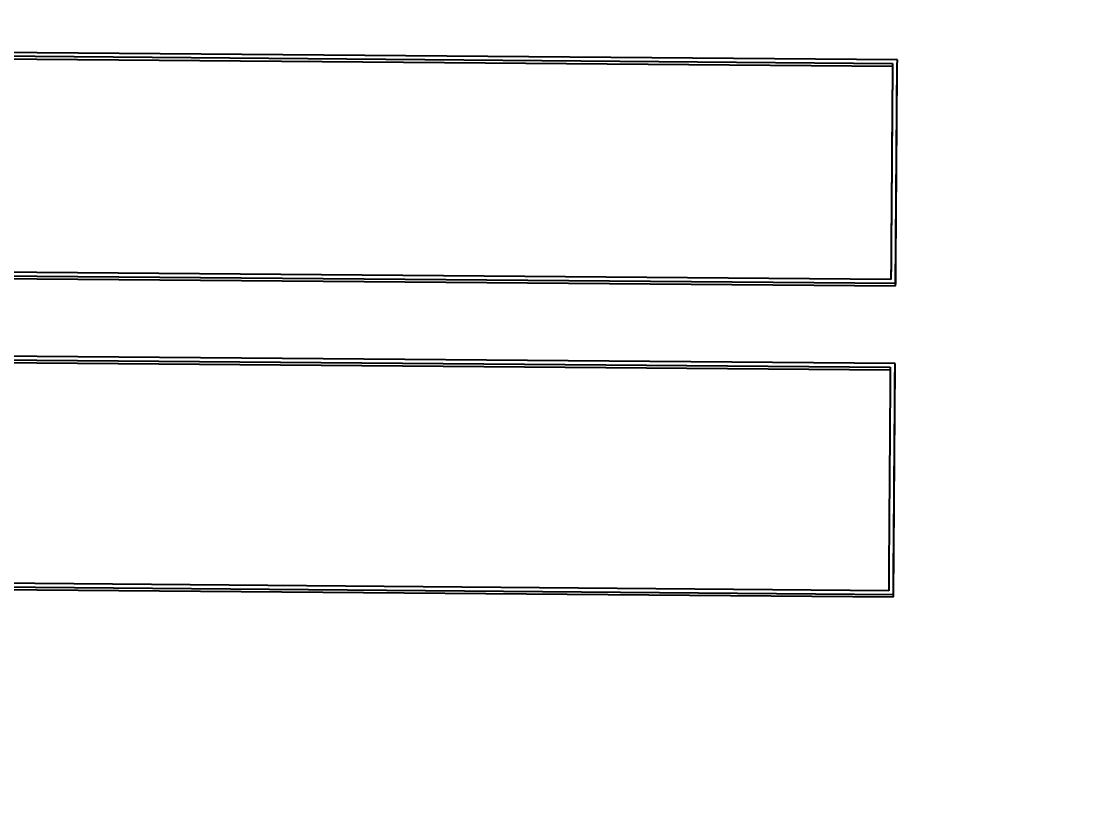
# Model space of a CAD drawing. Header units: millimetres. Extents: x 1726 to 4771, y 590 to 2743.
# Drawn here: x 2483.24 to 2494.41, y 2301.04 to 2309.4 of the extents above; entities that cross this region are included whole.
import ezdxf

# ---------------------------------------------------------------- set-up
doc = ezdxf.new("R2010")
doc.units = ezdxf.units.MM
doc.layers.add('AM_5', color=3, linetype='Continuous', lineweight=25)
doc.styles.add('SLDTEXTSTYLE1', font='txt.shx', dxfattribs={"width": 0.7, "bigfont": 'gbcbig.shx'})
doc.dimstyles.new('SLDDIMSTYLE12$0', dxfattribs={"dimtxt": 12, "dimasz": 10, "dimexe": 0, "dimexo": 0.0625, "dimgap": 0.875, "dimtad": 1, "dimdec": 1, "dimlfac": 1.8, "dimrnd": 1e-09, "dimzin": 12, "dimdsep": 46, "dimtxsty": 'SLDTEXTSTYLE1', "dimcen": 0.09, "dimdle": 8.16, "dimclrd": 3, "dimclre": 3, "dimadec": 0, "dimazin": 3, "dimtfac": 1, "dimtdec": 1, "dimtofl": 0, "dimtmove": 0, "dimatfit": 3, "dimfxl": 0, "dimfrac": 2, "dimtolj": 1, "dimlwd": 5, "dimlwe": 5, "dimarcsym": 0})

# ---------------------------------------------------------------- blocks, each defined once
blk = doc.blocks.new('*D50')
at = {"layer": 'AM_5', "color": 3, "lineweight": 5, "transparency": 16777216}
blk.add_line((2709.518, 2483.68), (2315.118, 2483.68), dxfattribs=at)
at = {"layer": 'AM_5', "color": 3, "linetype": 'Continuous', "lineweight": 5, "transparency": 16777216}
for p, q in [((2315.118, 2473.68), (2315.118, 2159.894)), ((2721.194, 2149.894), (2315.118, 2149.894))]:
    blk.add_line(p, q, dxfattribs=at)
at = {"layer": 'AM_5', "color": 3, "transparency": 16777216}
for points in [[(2313.452, 2473.68), (2316.785, 2473.68), (2315.118, 2483.68)], [(2313.452, 2159.894), (2316.785, 2159.894), (2315.118, 2149.894)]]:
    blk.add_solid(points, dxfattribs=at)
at = {"layer": 'Defpoints', "color": 0, "transparency": 16777216}
for p in [(2709.58, 2483.68), (2315.118, 2149.894), (2721.256, 2149.894)]:
    blk.add_point(p, dxfattribs=at)
at = {"layer": 'AM_5', "color": 0, "transparency": 16777216, "insert": (2300.529, 2316.787), "char_height": 12, "attachment_point": 5, "rotation": 90, "style": 'SLDTEXTSTYLE1'}
blk.add_mtext('\\A1;{\\H2.28571x;335}', dxfattribs=at)

msp = doc.modelspace()

# ---------------------------------------------------------------- linework, layer by layer
at = {"color": 7, "linetype": 'Continuous', "lineweight": 25}
for p, q in [((2492.439, 2308.997), (2472.429, 2309.163)), ((2472.485, 2309.126), (2492.388, 2308.96)), ((2472.485, 2309.097), (2492.388, 2308.931)), ((2492.388, 2308.96), (2492.388, 2308.931)), ((2492.421, 2306.622), (2492.438, 2308.968)), ((2472.412, 2306.816), (2492.422, 2306.649)), ((2472.412, 2306.788), (2492.421, 2306.622)), ((2492.372, 2306.688), (2472.468, 2306.853)), ((2492.421, 2306.622), (2492.422, 2306.649)), ((2492.415, 2305.805), (2470.283, 2305.989)), ((2470.333, 2305.95), (2492.365, 2305.767)), ((2470.333, 2305.923), (2492.365, 2305.74)), ((2492.365, 2305.767), (2492.365, 2305.74)), ((2492.397, 2303.354), (2492.415, 2305.778)), ((2470.265, 2303.563), (2492.397, 2303.38)), ((2470.265, 2303.538), (2492.397, 2303.354)), ((2492.348, 2303.419), (2470.315, 2303.602)), ((2492.397, 2303.354), (2492.397, 2303.38))]:
    msp.add_line(p, q, dxfattribs=at)
for points, knots in [([(2492.422, 2306.649), (2492.423, 2306.887), (2492.427, 2307.361), (2492.432, 2308.145), (2492.436, 2308.687), (2492.439, 2308.997)], [0, 0, 0, 0, 0.300082, 0.600163, 1, 1, 1, 1]), ([(2492.388, 2308.96), (2492.387, 2308.728), (2492.383, 2308.263), (2492.378, 2307.506), (2492.374, 2306.978), (2492.372, 2306.688)], [0, 0, 0, 0, 0.309921, 0.619842, 1, 1, 1, 1]), ([(2492.388, 2308.931), (2492.387, 2308.744), (2492.384, 2308.369), (2492.379, 2307.624), (2492.374, 2307.06), (2492.372, 2306.688)], [0, 0, 0, 0, 0.253099, 0.506198, 1, 1, 1, 1]), ([(2492.365, 2305.767), (2492.363, 2305.527), (2492.36, 2305.046), (2492.354, 2304.264), (2492.35, 2303.719), (2492.348, 2303.419)], [0, 0, 0, 0, 0.309921, 0.619843, 1, 1, 1, 1]), ([(2492.397, 2303.38), (2492.399, 2303.625), (2492.403, 2304.114), (2492.409, 2304.924), (2492.413, 2305.485), (2492.415, 2305.805)], [0, 0, 0, 0, 0.3000816, 0.6001632, 1, 1, 1, 1])]:
    msp.add_open_spline(points, degree=3, knots=knots, dxfattribs=at)

# ---------------------------------------------------------------- dimensions: what is measured, and where the dimension line sits
at = {"layer": 'AM_5'}
dim = msp.add_linear_dim(base=(2315.118, 2149.894), p1=(2709.58, 2483.68), p2=(2721.256, 2149.894), angle=90, text='{\\H2.28571x;335}', dimstyle='SLDDIMSTYLE12$0', override={"dimlfac": 1}, dxfattribs=at)
dim.commit()
dim.dimension.update_dxf_attribs({"geometry": '*D50', "text_midpoint": (2300.529, 2316.787)})

doc.saveas('drawing.dxf')
